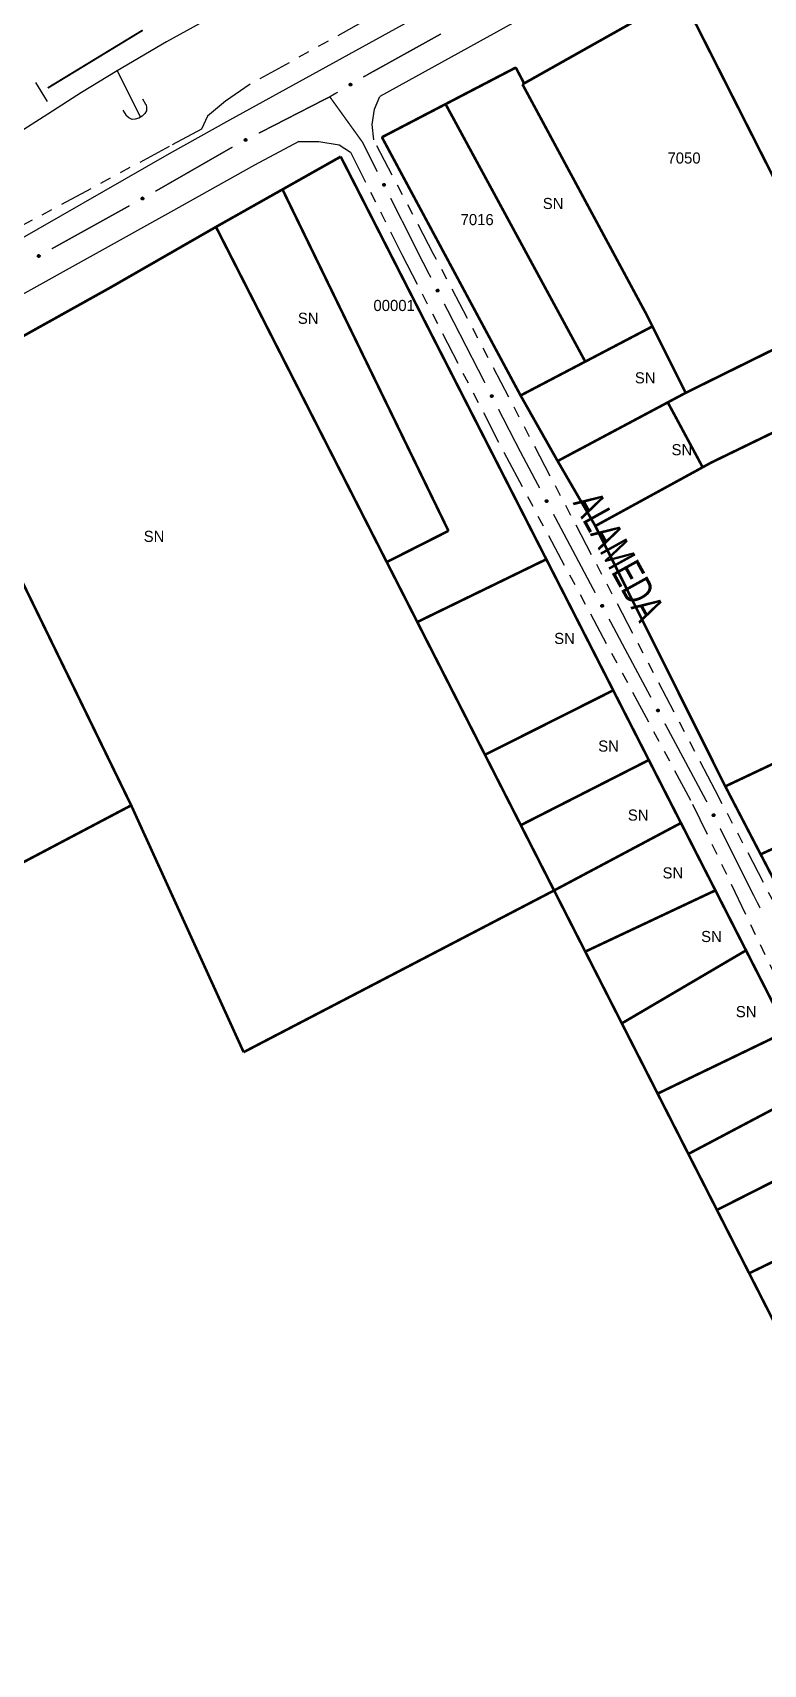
# Model space of a CAD drawing. Extents: x 205807 to 207855, y 4874692 to 4876446.
# Drawn here: x 206745.1 to 206843.6, y 4876002.1 to 4876222.4 of the extents above; entities that cross this region are included whole.
import ezdxf
from ezdxf.enums import TextEntityAlignment as Align

# ---------------------------------------------------------------- set-up
doc = ezdxf.new("R2010")
doc.units = 0
doc.header["$LTSCALE"] = 1.5
doc.header["$MEASUREMENT"] = 0
doc.linetypes.add('TRACO_25', pattern=[8, 3, -1, 1, -1, 1, -1])
for name, color, linetype in [('CD_MALHA_LOTES', 7, 'CONTINUOUS'), ('HD-CURSO-PERENE', 170, 'CONTINUOUS'), ('LM-LIM-SETORES-BAIRROS', 250, 'CONTINUOUS'), ('RU-QUADRA', 210, 'CONTINUOUS'), ('SV-EIXO-RUA-N-PAV', 6, 'CONTINUOUS'), ('SV-EIXO-RUA-PAV', 20, 'CONTINUOUS'), ('SV-FX-DOM-EST', 20, 'CONTINUOUS'), ('SV-PONTE-BUEIRO', 251, 'CONTINUOUS'), ('SV-RUA-NAO-PAV', 7, 'CONTINUOUS'), ('SV-RUA-PAVIM', 7, 'CONTINUOUS'), ('SV-TXT-RUA-N-PAV', 7, 'CONTINUOUS'), ('Th_NmrPort', 1, 'CONTINUOUS')]:
    doc.layers.add(name, color=color, linetype=linetype)
doc.styles.add('ARIAL', font='ARIAL.SHX')

# ---------------------------------------------------------------- blocks, each defined once
blk = doc.blocks.new('COD119', base_point=(206910.585966, 4876308.450231))
at = {"layer": 'SV-PONTE-BUEIRO'}
blk.add_lwpolyline([(206909.075966, 4876306.450231), (206909.075966, 4876307.283564), (206909.075966, 4876307.408564), (206909.201799, 4876307.741897), (206909.453466, 4876308.116897), (206909.830966, 4876308.325231), (206910.334299, 4876308.450231), (206910.837633, 4876308.450231), (206911.340966, 4876308.325231), (206911.718466, 4876308.116897), (206911.970133, 4876307.741897), (206912.095966, 4876307.408564), (206912.095966, 4876307.283564), (206912.095966, 4876306.450231)], dxfattribs=at)

msp = doc.modelspace()

# ---------------------------------------------------------------- linework, layer by layer
at = {"layer": 'CD_MALHA_LOTES', "linetype": 'Continuous', "const_width": 0.35, "flags": 128}
for points in [[(206811.148875, 4876215.376712), (206832.563925, 4876227.423082)], [(206854.361603, 4876184.207787), (206849.098987, 4876194.730954), (206832.563925, 4876227.423082)], [(206800.775087, 4876212.704545), (206810.245403, 4876217.63822)], [(206810.245403, 4876217.63822), (206811.367775, 4876215.499847)], [(206827.77045, 4876184.514709), (206811.148875, 4876215.376712)], [(206792.188957, 4876208.231497), (206800.775087, 4876212.704545)], [(206800.775087, 4876212.704545), (206819.618357, 4876177.951459)], [(206810.891772, 4876173.377861), (206792.188957, 4876208.231497)], [(206778.771829, 4876201.187821), (206786.62637, 4876205.61623)], [(206786.62637, 4876205.61623), (206814.362819, 4876151.270691)], [(206769.797178, 4876196.127891), (206778.771829, 4876201.187821)], [(206801.161996, 4876155.105473), (206778.771829, 4876201.187821)], [(206730.90104, 4876174.210354), (206755.483499, 4876187.908894), (206769.797178, 4876196.127891)], [(206792.838379, 4876150.892362), (206769.797178, 4876196.127891)], [(206828.678842, 4876182.700054), (206827.77045, 4876184.514709)], [(206854.361603, 4876184.207787), (206833.167324, 4876173.733616)], [(206819.618357, 4876177.951459), (206828.678842, 4876182.700054)], [(206833.167324, 4876173.733616), (206828.678842, 4876182.700054)], [(206810.891772, 4876173.377861), (206819.618357, 4876177.951459)], [(206758.361517, 4876118.057097), (206739.089424, 4876157.647559), (206736.951935, 4876161.971097), (206730.90104, 4876174.210354)], [(206815.890827, 4876164.527778), (206810.891772, 4876173.377861)], [(206830.750615, 4876172.445865), (206815.890827, 4876164.527778)], [(206833.167324, 4876173.733616), (206830.750615, 4876172.445865)], [(206835.456639, 4876163.689651), (206830.750615, 4876172.445865)], [(206836.624795, 4876164.329073), (206854.846819, 4876173.177927)], [(206815.890827, 4876164.527778), (206820.979425, 4876155.765142)], [(206838.509818, 4876120.619269), (206820.979425, 4876155.765142), (206835.456639, 4876163.689651)], [(206835.456639, 4876163.689651), (206836.624795, 4876164.329073)], [(206836.624795, 4876164.329073), (206835.456639, 4876163.689651)], [(206792.838379, 4876150.892362), (206801.161996, 4876155.105473)], [(206796.959353, 4876142.80188), (206792.838379, 4876150.892362)], [(206796.959353, 4876142.80188), (206814.362819, 4876151.270691)], [(206814.362819, 4876151.270691), (206823.390462, 4876133.582337)], [(206806.088715, 4876124.878703), (206796.959353, 4876142.80188)], [(206806.088715, 4876124.878703), (206823.390462, 4876133.582337)], [(206823.390462, 4876133.582337), (206828.192064, 4876124.174297)], [(206838.509818, 4876120.619269), (206855.257077, 4876128.53954)], [(206810.92501, 4876115.383869), (206806.088715, 4876124.878703)], [(206810.92501, 4876115.383869), (206828.192064, 4876124.174297)], [(206828.192064, 4876124.174297), (206832.52818, 4876115.678307)], [(206843.279871, 4876111.445598), (206838.509818, 4876120.619269)], [(206843.279871, 4876111.445598), (206860.114027, 4876119.1868)], [(206758.361517, 4876118.057097), (206715.234319, 4876095.303782)], [(206773.530394, 4876084.745054), (206758.361517, 4876118.057097)], [(206815.414384, 4876106.570127), (206810.92501, 4876115.383869)], [(206815.414384, 4876106.570127), (206832.52818, 4876115.678307)], [(206832.52818, 4876115.678307), (206837.171649, 4876106.580106)], [(206852.51173, 4876093.691075), (206843.279871, 4876111.445598)], [(206815.414384, 4876106.570127), (206773.530394, 4876084.745054)], [(206819.618855, 4876098.31572), (206815.414384, 4876106.570127)], [(206819.618855, 4876098.31572), (206837.171649, 4876106.580106)], [(206837.171649, 4876106.580106), (206841.305028, 4876098.481351)], [(206824.551162, 4876088.632392), (206819.618855, 4876098.31572)], [(206824.551162, 4876088.632392), (206841.305028, 4876098.481351)], [(206841.305028, 4876098.481351), (206846.867944, 4876087.581625)], [(206829.381904, 4876079.148459), (206824.551162, 4876088.632392)], [(206829.381904, 4876079.148459), (206846.867944, 4876087.581625)], [(206833.528542, 4876071.007592), (206850.6195, 4876080.042908)], [(206833.528542, 4876071.007592), (206829.381904, 4876079.148459)], [(206837.381224, 4876063.443832), (206833.528542, 4876071.007592)], [(206837.381224, 4876063.443832), (206854.712314, 4876072.211722)], [(206841.73268, 4876054.900856), (206837.381224, 4876063.443832)], [(206841.73268, 4876054.900856), (206859.214191, 4876063.390949)], [(206847.137484, 4876044.2899), (206841.73268, 4876054.900856)]]:
    msp.add_lwpolyline(points, dxfattribs=at)
at = {"layer": 'HD-CURSO-PERENE', "linetype": 'Continuous'}
for points in [[(206853.676652, 4876270.893929, 2.238405), (206841.558472, 4876264.098319, 2.238405), (206829.794534, 4876257.649025, 2.238405), (206819.162531, 4876251.66253, 2.238405), (206808.042551, 4876244.505641, 2.238405), (206795.598782, 4876237.713632, 2.238405), (206782.50822, 4876231.354064, 2.238405), (206769.413532, 4876224.594272, 2.238405), (206763.146654, 4876221.114604, 2.238405), (206756.477729, 4876217.18945, 2.231678), (206751.643975, 4876214.274651, 2.231678), (206747.106293, 4876211.350656, 2.231678), (206742.737091, 4876208.578304, 2.231678), (206737.999929, 4876205.863534, 2.231678), (206732.733991, 4876202.934425, 2.231678), (206721.389821, 4876195.636461, 2.231678), (206721.111533, 4876194.378877, 2.231678), (206721.126628, 4876193.096258, 2.231678), (206721.356153, 4876191.796782, 2.231678), (206721.549441, 4876190.992584, 2.231678), (206721.949323, 4876190.069779, 2.231678), (206722.164644, 4876189.731417, 2.231678)], [(206756.48, 4876217.19, 2.23), (206759.62, 4876210.94, 5.46)]]:
    msp.add_polyline3d(points, dxfattribs=at)
at = {"layer": 'LM-LIM-SETORES-BAIRROS', "const_width": 0.25}
msp.add_lwpolyline([(206759.916433, 4876222.678371), (206747.103455, 4876214.879167)], dxfattribs=at)
at = {"layer": 'LM-LIM-SETORES-BAIRROS'}
msp.add_lwpolyline([(206745.469336, 4876215.640517), (206747.029177, 4876213.077922)], dxfattribs=at)
at = {"layer": 'RU-QUADRA', "linetype": 'Continuous', "const_width": 0.18, "flags": 128}
for points in [[(206863.774331, 4876244.775558), (206842.567219, 4876233.166364), (206832.563925, 4876227.423082), (206811.367775, 4876215.499847), (206810.245403, 4876217.63822), (206800.775087, 4876212.704545), (206792.188957, 4876208.231497), (206810.891772, 4876173.377861), (206815.890827, 4876164.527778), (206820.979425, 4876155.765142), (206838.509818, 4876120.619269), (206843.279871, 4876111.445598), (206852.51173, 4876093.691075)], [(206786.62637, 4876205.61623), (206778.771829, 4876201.187821), (206769.797178, 4876196.127891), (206755.483499, 4876187.908894), (206730.90104, 4876174.210354), (206690.813885, 4876153.519029), (206677.003409, 4876147.485438), (206668.399146, 4876143.726364), (206658.956402, 4876139.600971), (206649.331773, 4876135.720634), (206639.463964, 4876131.742255), (206628.657441, 4876127.543772), (206628.101578, 4876129.374553), (206609.357392, 4876122.947821)], [(206786.62637, 4876205.61623), (206814.362819, 4876151.270691), (206823.390462, 4876133.582337), (206828.192064, 4876124.174297), (206832.52818, 4876115.678307), (206837.171649, 4876106.580106), (206841.305028, 4876098.481351), (206846.867944, 4876087.581625), (206850.6195, 4876080.042908), (206854.712314, 4876072.211722), (206859.214191, 4876063.390949), (206864.584644, 4876052.868328), (206868.376346, 4876045.43904), (206873.229607, 4876035.92978), (206882.342868, 4876018.07367), (206886.667551, 4876009.600083), (206891.212696, 4876000.300718), (206896.372324, 4875990.584992), (206900.633762, 4875982.235323), (206905.100993, 4875973.617975), (206914.159373, 4875955.733855), (206951.72223, 4875886.848815), (206955.916119, 4875878.67909), (206956.133572, 4875878.262485)], [(206854.846819, 4876173.177927), (206836.624795, 4876164.329073), (206835.456639, 4876163.689651), (206830.750615, 4876172.445865), (206833.167324, 4876173.733616), (206854.361603, 4876184.207787)]]:
    msp.add_lwpolyline(points, dxfattribs=at)
at = {"layer": 'SV-EIXO-RUA-N-PAV', "const_width": 0.18}
for points in [[(206785.155146, 4876213.695001), (206789.242653, 4876208.012371)], [(206789.242653, 4876208.012371), (206789.562631, 4876207.567523)], [(206789.562631, 4876207.567523), (206791.564306, 4876203.590862)], [(206793.362746, 4876200.017962), (206797.409235, 4876191.978937)], [(206797.409235, 4876191.978937), (206797.625102, 4876191.55008)], [(206797.625102, 4876191.55008), (206798.776497, 4876189.308635)], [(206800.604197, 4876185.750614), (206806.087294, 4876175.07655)], [(206807.914994, 4876171.518529), (206810.656543, 4876166.181497)], [(206810.656543, 4876166.181497), (206810.740056, 4876166.01892)], [(206810.740056, 4876166.01892), (206813.46471, 4876160.879231)], [(206815.338217, 4876157.345116), (206820.958738, 4876146.74277)], [(206822.832245, 4876143.208654), (206824.705752, 4876139.674539)], [(206824.705752, 4876139.674539), (206824.930006, 4876139.251515)], [(206824.930006, 4876139.251515), (206828.478336, 4876132.619927)], [(206830.365442, 4876129.093054), (206835.554983, 4876119.394154)], [(206835.554983, 4876119.394154), (206836.002466, 4876118.557838)], [(206836.002466, 4876118.557838), (206836.025529, 4876118.511798)], [(206837.817047, 4876114.935423), (206843.191601, 4876104.206295)]]:
    msp.add_lwpolyline(points, dxfattribs=at)
at = {"layer": 'SV-EIXO-RUA-N-PAV'}
for points in [[(206792.497252, 4876201.982244), (206792.543905, 4876201.967562), (206792.580998, 4876201.945404), (206792.606616, 4876201.918018), (206792.622945, 4876201.887915), (206792.63618, 4876201.855236), (206792.642256, 4876201.819346), (206792.640175, 4876201.778018), (206792.625775, 4876201.731115), (206792.600579, 4876201.694609), (206792.575074, 4876201.668056), (206792.544664, 4876201.649223), (206792.512704, 4876201.636897), (206792.475214, 4876201.631819), (206792.433352, 4876201.634336), (206792.386541, 4876201.649957), (206792.350324, 4876201.67193), (206792.326241, 4876201.69907), (206792.3075, 4876201.729761), (206792.294388, 4876201.763285), (206792.288627, 4876201.79855), (206792.291237, 4876201.840694), (206792.307268, 4876201.886693), (206792.328771, 4876201.923064), (206792.355565, 4876201.947523), (206792.386196, 4876201.965292), (206792.418811, 4876201.978966), (206792.454634, 4876201.986575), (206792.497252, 4876201.982244)], [(206799.722613, 4876187.707727), (206799.769384, 4876187.693428), (206799.806658, 4876187.671575), (206799.8325, 4876187.6444), (206799.849075, 4876187.614432), (206799.862578, 4876187.581864), (206799.868948, 4876187.546024), (206799.867207, 4876187.50468), (206799.853193, 4876187.457662), (206799.828296, 4876187.420949), (206799.80301, 4876187.394188), (206799.772756, 4876187.375106), (206799.740898, 4876187.362518), (206799.703451, 4876187.357133), (206799.66157, 4876187.359307), (206799.614632, 4876187.374543), (206799.578236, 4876187.396218), (206799.553931, 4876187.423159), (206799.534939, 4876187.453696), (206799.521552, 4876187.487111), (206799.515502, 4876187.522328), (206799.517767, 4876187.564491), (206799.533419, 4876187.61062), (206799.554622, 4876187.647167), (206799.581215, 4876187.671844), (206799.611699, 4876187.689865), (206799.644201, 4876187.703806), (206799.679961, 4876187.711709), (206799.722613, 4876187.707727)], [(206807.03341, 4876173.475642), (206807.080182, 4876173.461344), (206807.117456, 4876173.43949), (206807.143298, 4876173.412315), (206807.159872, 4876173.382348), (206807.173376, 4876173.349779), (206807.179746, 4876173.313939), (206807.178004, 4876173.272595), (206807.16399, 4876173.225577), (206807.139094, 4876173.188864), (206807.113807, 4876173.162103), (206807.083554, 4876173.143021), (206807.051695, 4876173.130433), (206807.014248, 4876173.125048), (206806.972367, 4876173.127222), (206806.925429, 4876173.142458), (206806.889034, 4876173.164133), (206806.864728, 4876173.191074), (206806.845737, 4876173.221611), (206806.832349, 4876173.255026), (206806.826299, 4876173.290243), (206806.828564, 4876173.332406), (206806.844216, 4876173.378535), (206806.86542, 4876173.415082), (206806.892012, 4876173.439759), (206806.922497, 4876173.45778), (206806.954998, 4876173.471721), (206806.990758, 4876173.479624), (206807.03341, 4876173.475642)], [(206814.431426, 4876159.290679), (206814.478379, 4876159.276985), (206814.515932, 4876159.255615), (206814.542123, 4876159.228777), (206814.559083, 4876159.199025), (206814.573006, 4876159.166634), (206814.579838, 4876159.130879), (206814.578631, 4876159.089516), (206814.565225, 4876159.04232), (206814.540805, 4876159.00529), (206814.515867, 4876158.978204), (206814.485862, 4876158.958733), (206814.454169, 4876158.945735), (206814.416795, 4876158.939866), (206814.374889, 4876158.941499), (206814.327758, 4876158.956127), (206814.291086, 4876158.97733), (206814.266434, 4876159.003955), (206814.24705, 4876159.034244), (206814.233232, 4876159.067483), (206814.226728, 4876159.102619), (206814.228447, 4876159.144808), (206814.243502, 4876159.191136), (206814.264232, 4876159.227953), (206814.290504, 4876159.252972), (206814.320753, 4876159.271385), (206814.353071, 4876159.285744), (206814.388727, 4876159.294109), (206814.431426, 4876159.290679)], [(206821.925454, 4876145.154217), (206821.972407, 4876145.140524), (206822.00996, 4876145.119154), (206822.036151, 4876145.092315), (206822.053111, 4876145.062564), (206822.067034, 4876145.030172), (206822.073866, 4876144.994418), (206822.072659, 4876144.953055), (206822.059253, 4876144.905859), (206822.034833, 4876144.868828), (206822.009895, 4876144.841743), (206821.97989, 4876144.822271), (206821.948197, 4876144.809273), (206821.910823, 4876144.803404), (206821.868917, 4876144.805037), (206821.821786, 4876144.819666), (206821.785114, 4876144.840869), (206821.760462, 4876144.867494), (206821.741078, 4876144.897782), (206821.72726, 4876144.931022), (206821.720755, 4876144.966157), (206821.722475, 4876145.008347), (206821.73753, 4876145.054674), (206821.75826, 4876145.091492), (206821.784532, 4876145.116511), (206821.814781, 4876145.134923), (206821.847099, 4876145.149283), (206821.882754, 4876145.157647), (206821.925454, 4876145.154217)], [(206829.451164, 4876131.035109), (206829.498169, 4876131.021597), (206829.535804, 4876131.000372), (206829.562098, 4876130.973634), (206829.579173, 4876130.943948), (206829.59322, 4876130.911611), (206829.60019, 4876130.875883), (206829.599142, 4876130.834516), (206829.585918, 4876130.787268), (206829.561641, 4876130.750144), (206829.536807, 4876130.722963), (206829.506878, 4876130.703376), (206829.475235, 4876130.690256), (206829.437884, 4876130.684243), (206829.395972, 4876130.685714), (206829.348785, 4876130.700161), (206829.312031, 4876130.721223), (206829.287277, 4876130.747752), (206829.267777, 4876130.777966), (206829.253831, 4876130.811152), (206829.247191, 4876130.846263), (206829.248748, 4876130.888458), (206829.263625, 4876130.934843), (206829.284213, 4876130.97174), (206829.310388, 4876130.99686), (206829.340566, 4876131.015389), (206829.372829, 4876131.029873), (206829.408451, 4876131.038375), (206829.451164, 4876131.035109)], [(206836.955359, 4876116.901377), (206837.001983, 4876116.886605), (206837.039033, 4876116.864374), (206837.064599, 4876116.836939), (206837.080868, 4876116.806804), (206837.094041, 4876116.774101), (206837.100047, 4876116.738198), (206837.097886, 4876116.696874), (206837.083396, 4876116.65), (206837.058128, 4876116.613542), (206837.032572, 4876116.587039), (206837.002126, 4876116.568265), (206836.970142, 4876116.556001), (206836.932642, 4876116.550995), (206836.890785, 4876116.553594), (206836.844004, 4876116.569305), (206836.80783, 4876116.591348), (206836.783799, 4876116.618534), (206836.765119, 4876116.649262), (206836.752071, 4876116.682811), (206836.746378, 4876116.718088), (206836.74907, 4876116.760226), (206836.76519, 4876116.806194), (206836.786763, 4876116.842524), (206836.813604, 4876116.86693), (206836.84427, 4876116.88464), (206836.876911, 4876116.898251), (206836.91275, 4876116.905791), (206836.955359, 4876116.901377)]]:
    msp.add_lwpolyline(points, close=True, dxfattribs=at)
for points in [[(206792.288627, 4876201.79855), (206792.386541, 4876201.649957)], [(206792.291237, 4876201.840694), (206792.433352, 4876201.634336)], [(206792.294026, 4876201.777327), (206792.365111, 4876201.666455)], [(206792.294388, 4876201.763285), (206792.350324, 4876201.67193)], [(206792.294533, 4876201.815773), (206792.406044, 4876201.648868)], [(206792.302345, 4876201.860951), (206792.452457, 4876201.635567)], [(206792.307268, 4876201.886693), (206792.475214, 4876201.631819)], [(206792.3181, 4876201.90249), (206792.490895, 4876201.638111)], [(206792.328771, 4876201.923064), (206792.512704, 4876201.636897)], [(206792.343041, 4876201.931848), (206792.526879, 4876201.64553)], [(206792.355565, 4876201.947523), (206792.544664, 4876201.649223)], [(206792.371663, 4876201.953893), (206792.556744, 4876201.659035)], [(206792.386196, 4876201.965292), (206792.575074, 4876201.668056)], [(206792.405185, 4876201.969239), (206792.587182, 4876201.686577)], [(206792.418811, 4876201.978966), (206792.600579, 4876201.694609)], [(206792.438723, 4876201.978482), (206792.61151, 4876201.717154)], [(206792.454634, 4876201.986575), (206792.625775, 4876201.731115)], [(206792.474715, 4876201.98285), (206792.62971, 4876201.756869)], [(206792.497252, 4876201.982244), (206792.640175, 4876201.778018)], [(206792.522339, 4876201.973214), (206792.637514, 4876201.805098)], [(206792.543905, 4876201.967562), (206792.642256, 4876201.819346)], [(206792.565104, 4876201.955022), (206792.634357, 4876201.844755)], [(206792.580998, 4876201.945404), (206792.63618, 4876201.855236)], [(206799.515502, 4876187.522328), (206799.614632, 4876187.374543)], [(206799.517767, 4876187.564491), (206799.66157, 4876187.359307)], [(206799.521075, 4876187.501149), (206799.593067, 4876187.390864)], [(206799.521267, 4876187.539598), (206799.634143, 4876187.373613)], [(206799.521552, 4876187.487111), (206799.578236, 4876187.396218)], [(206799.528708, 4876187.584839), (206799.680664, 4876187.360694)], [(206799.533419, 4876187.61062), (206799.703451, 4876187.357133)], [(206799.544121, 4876187.626505), (206799.71908, 4876187.363553)], [(206799.554622, 4876187.647167), (206799.740898, 4876187.362518)], [(206799.56882, 4876187.656067), (206799.755002, 4876187.371268)], [(206799.581215, 4876187.671844), (206799.772756, 4876187.375106)], [(206799.59726, 4876187.678346), (206799.784755, 4876187.385018)], [(206799.611699, 4876187.689865), (206799.80301, 4876187.394188)], [(206799.630655, 4876187.693967), (206799.814966, 4876187.412809)], [(206799.644201, 4876187.703806), (206799.828296, 4876187.420949)], [(206799.664116, 4876187.703485), (206799.839042, 4876187.443584)], [(206799.679961, 4876187.711709), (206799.853193, 4876187.457662)], [(206799.700071, 4876187.708148), (206799.856916, 4876187.483446)], [(206799.722613, 4876187.707727), (206799.867207, 4876187.50468)], [(206799.747773, 4876187.698903), (206799.864324, 4876187.531738)], [(206799.769384, 4876187.693428), (206799.868948, 4876187.546024)], [(206799.790686, 4876187.681063), (206799.860841, 4876187.571368)], [(206799.806658, 4876187.671575), (206799.862578, 4876187.581864)], [(206806.826299, 4876173.290243), (206806.925429, 4876173.142458)], [(206806.828564, 4876173.332406), (206806.972367, 4876173.127222)], [(206806.831873, 4876173.269064), (206806.903865, 4876173.158779)], [(206806.832064, 4876173.307513), (206806.94494, 4876173.141528)], [(206806.832349, 4876173.255026), (206806.889034, 4876173.164133)], [(206806.839505, 4876173.352754), (206806.991462, 4876173.128609)], [(206806.844216, 4876173.378535), (206807.014248, 4876173.125048)], [(206806.854919, 4876173.39442), (206807.029877, 4876173.131468)], [(206806.86542, 4876173.415082), (206807.051695, 4876173.130433)], [(206806.879618, 4876173.423982), (206807.065799, 4876173.139183)], [(206806.892012, 4876173.439759), (206807.083554, 4876173.143021)], [(206806.908058, 4876173.446261), (206807.095553, 4876173.152933)], [(206806.922497, 4876173.45778), (206807.113807, 4876173.162103)], [(206806.941452, 4876173.461882), (206807.125764, 4876173.180724)], [(206806.954998, 4876173.471721), (206807.139094, 4876173.188864)], [(206806.974914, 4876173.4714), (206807.149839, 4876173.211499)], [(206806.990758, 4876173.479624), (206807.16399, 4876173.225577)], [(206807.010869, 4876173.476063), (206807.167713, 4876173.251361)], [(206807.03341, 4876173.475642), (206807.178004, 4876173.272595)], [(206807.05857, 4876173.466819), (206807.175121, 4876173.299653)], [(206807.080182, 4876173.461344), (206807.179746, 4876173.313939)], [(206807.101483, 4876173.448978), (206807.171638, 4876173.339283)], [(206807.117456, 4876173.43949), (206807.173376, 4876173.349779)], [(206814.226728, 4876159.102619), (206814.327758, 4876158.956127)], [(206814.228447, 4876159.144808), (206814.374889, 4876158.941499)], [(206814.232269, 4876159.119963), (206814.34728, 4876158.95545)], [(206814.232574, 4876159.081514), (206814.305985, 4876158.972168)], [(206814.233232, 4876159.067483), (206814.291086, 4876158.97733)], [(206814.239125, 4876159.165296), (206814.393964, 4876158.943132)], [(206814.243502, 4876159.191136), (206814.416795, 4876158.939866)], [(206814.253999, 4876159.207158), (206814.43234, 4876158.946488)], [(206814.264232, 4876159.227953), (206814.454169, 4876158.945735)], [(206814.278314, 4876159.237036), (206814.468159, 4876158.954665)], [(206814.290504, 4876159.252972), (206814.485862, 4876158.958733)], [(206814.306464, 4876159.259681), (206814.497732, 4876158.968799)], [(206814.320753, 4876159.271385), (206814.515867, 4876158.978204)], [(206814.339654, 4876159.275731), (206814.527582, 4876158.996977)], [(206814.353071, 4876159.285744), (206814.540805, 4876159.00529)], [(206814.37299, 4876159.285681), (206814.551258, 4876159.028062)], [(206814.388727, 4876159.294109), (206814.565225, 4876159.04232)], [(206814.408881, 4876159.290809), (206814.568615, 4876159.068151)], [(206814.431426, 4876159.290679), (206814.578631, 4876159.089516)], [(206814.456699, 4876159.282181), (206814.575399, 4876159.116535)], [(206814.478379, 4876159.276985), (206814.579838, 4876159.130879)], [(206814.499838, 4876159.264896), (206814.571404, 4876159.156116)], [(206814.515932, 4876159.255615), (206814.573006, 4876159.166634)], [(206821.720755, 4876144.966157), (206821.821786, 4876144.819666)], [(206821.722475, 4876145.008347), (206821.868917, 4876144.805037)], [(206821.726297, 4876144.983501), (206821.841308, 4876144.818988)], [(206821.726602, 4876144.945053), (206821.800012, 4876144.835707)], [(206821.72726, 4876144.931022), (206821.785114, 4876144.840869)], [(206821.733153, 4876145.028834), (206821.887992, 4876144.806671)], [(206821.73753, 4876145.054674), (206821.910823, 4876144.803404)], [(206821.748027, 4876145.070696), (206821.926367, 4876144.810026)], [(206821.75826, 4876145.091492), (206821.948197, 4876144.809273)], [(206821.772342, 4876145.100575), (206821.962187, 4876144.818204)], [(206821.784532, 4876145.116511), (206821.97989, 4876144.822271)], [(206821.800492, 4876145.123219), (206821.99176, 4876144.832337)], [(206821.814781, 4876145.134923), (206822.009895, 4876144.841743)], [(206821.833682, 4876145.13927), (206822.021609, 4876144.860516)], [(206821.847099, 4876145.149283), (206822.034833, 4876144.868828)], [(206821.867017, 4876145.14922), (206822.045286, 4876144.8916)], [(206821.882754, 4876145.157647), (206822.059253, 4876144.905859)], [(206821.902909, 4876145.154347), (206822.062643, 4876144.93169)], [(206821.925454, 4876145.154217), (206822.072659, 4876144.953055)], [(206821.950726, 4876145.145719), (206822.069427, 4876144.980073)], [(206821.972407, 4876145.140524), (206822.073866, 4876144.994418)], [(206821.993866, 4876145.128434), (206822.065432, 4876145.019654)], [(206822.00996, 4876145.119154), (206822.067034, 4876145.030172)], [(206829.247191, 4876130.846263), (206829.348785, 4876130.700161)], [(206829.248748, 4876130.888458), (206829.395972, 4876130.685714)], [(206829.252666, 4876130.863627), (206829.368309, 4876130.699559)], [(206829.253119, 4876130.825181), (206829.32695, 4876130.716118)], [(206829.253831, 4876130.811152), (206829.312031, 4876130.721223)], [(206829.259347, 4876130.908987), (206829.41504, 4876130.687421)], [(206829.263625, 4876130.934843), (206829.437884, 4876130.684243)], [(206829.274059, 4876130.950906), (206829.453403, 4876130.690924)], [(206829.284213, 4876130.97174), (206829.475235, 4876130.690256)], [(206829.298259, 4876130.980877), (206829.48919, 4876130.69924)], [(206829.310388, 4876130.99686), (206829.506878, 4876130.703376)], [(206829.326322, 4876131.003631), (206829.518709, 4876130.713487)], [(206829.340566, 4876131.015389), (206829.536807, 4876130.722963)], [(206829.35945, 4876131.019809), (206829.54845, 4876130.741781)], [(206829.372829, 4876131.029873), (206829.561641, 4876130.750144)], [(206829.392747, 4876131.029887), (206829.572006, 4876130.772956)], [(206829.408451, 4876131.038375), (206829.585918, 4876130.787268)], [(206829.428619, 4876131.035152), (206829.589209, 4876130.813112)], [(206829.451164, 4876131.035109), (206829.599142, 4876130.834516)], [(206829.476469, 4876131.026709), (206829.595806, 4876130.861521)], [(206829.498169, 4876131.021597), (206829.60019, 4876130.875883)], [(206829.519675, 4876131.00959), (206829.591659, 4876130.901087)], [(206829.535804, 4876131.000372), (206829.59322, 4876130.911611)], [(206836.829715, 4876116.873269), (206837.014225, 4876116.578054)], [(206836.84427, 4876116.88464), (206837.032572, 4876116.587039)], [(206836.863266, 4876116.88855), (206837.044716, 4876116.605537)], [(206836.876911, 4876116.898251), (206837.058128, 4876116.613542)], [(206836.896822, 4876116.897728), (206837.069103, 4876116.636067)], [(206836.91275, 4876116.905791), (206837.083396, 4876116.65)], [(206836.932823, 4876116.902027), (206837.08738, 4876116.675745)], [(206836.955359, 4876116.901377), (206837.097886, 4876116.696874)], [(206836.980428, 4876116.892299), (206837.095278, 4876116.72396)], [(206837.001983, 4876116.886605), (206837.100047, 4876116.738198)], [(206837.023158, 4876116.874023), (206837.092197, 4876116.763623)], [(206836.746378, 4876116.718088), (206836.844004, 4876116.569305)], [(206836.74907, 4876116.760226), (206836.890785, 4876116.553594)], [(206836.751736, 4876116.696854), (206836.822606, 4876116.585844)], [(206836.752071, 4876116.682811), (206836.80783, 4876116.591348)], [(206836.752318, 4876116.735299), (206836.863505, 4876116.568178)], [(206836.760217, 4876116.780462), (206836.909893, 4876116.554787)], [(206836.76519, 4876116.806194), (206836.932642, 4876116.550995)], [(206836.776053, 4876116.82197), (206836.948335, 4876116.557257)], [(206836.786763, 4876116.842524), (206836.970142, 4876116.556001)], [(206836.80105, 4876116.851279), (206836.984334, 4876116.564606)], [(206836.813604, 4876116.86693), (206837.002126, 4876116.568265)], [(206837.039033, 4876116.864374), (206837.094041, 4876116.774101)]]:
    msp.add_lwpolyline(points, dxfattribs=at)
at = {"layer": 'SV-EIXO-RUA-PAV', "const_width": 0.18}
for points in [[(206800.148972, 4876222.176666), (206790.529985, 4876216.840459)], [(206790.127842, 4876216.617367), (206789.662181, 4876216.343707)], [(206790.529985, 4876216.840459), (206790.127842, 4876216.617367)], [(206785.155146, 4876213.695001), (206775.572271, 4876208.774571)], [(206785.351469, 4876213.810377), (206785.155146, 4876213.695001)], [(206786.213611, 4876214.317043), (206785.351469, 4876213.810377)], [(206772.032999, 4876206.912415), (206761.627733, 4876200.934921)], [(206758.13173, 4876198.991268), (206747.638907, 4876193.168841)]]:
    msp.add_lwpolyline(points, dxfattribs=at)
at = {"layer": 'SV-EIXO-RUA-PAV'}
for points in [[(206788.117543, 4876215.308268), (206788.105922, 4876215.26076), (206788.086219, 4876215.222306), (206788.060554, 4876215.194963), (206788.031575, 4876215.176715), (206787.999825, 4876215.161385), (206787.964405, 4876215.152992), (206787.923029, 4876215.152384), (206787.875291, 4876215.163708), (206787.837225, 4876215.18648), (206787.809072, 4876215.210207), (206787.788304, 4876215.23933), (206787.773928, 4876215.270422), (206787.766427, 4876215.307503), (206787.76622, 4876215.34944), (206787.778768, 4876215.397167), (206787.798343, 4876215.434734), (206787.823861, 4876215.460529), (206787.853271, 4876215.481223), (206787.885872, 4876215.496485), (206787.920689, 4876215.504524), (206787.962913, 4876215.504655), (206788.009856, 4876215.491646), (206788.047547, 4876215.472551), (206788.073694, 4876215.447401), (206788.093415, 4876215.417989), (206788.109178, 4876215.386331), (206788.119098, 4876215.351077), (206788.117543, 4876215.308268)], [(206773.971197, 4876207.828738), (206773.956889, 4876207.781969), (206773.93503, 4876207.744699), (206773.90785, 4876207.718862), (206773.877879, 4876207.702293), (206773.845308, 4876207.688795), (206773.809468, 4876207.682432), (206773.768124, 4876207.68418), (206773.721108, 4876207.698203), (206773.6844, 4876207.723106), (206773.657643, 4876207.748397), (206773.638567, 4876207.778654), (206773.625984, 4876207.810515), (206773.620606, 4876207.847962), (206773.622787, 4876207.889843), (206773.638031, 4876207.936778), (206773.659713, 4876207.97317), (206773.686658, 4876207.997471), (206773.717198, 4876208.016457), (206773.750615, 4876208.029838), (206773.785833, 4876208.035882), (206773.827997, 4876208.03361), (206773.874123, 4876208.01795), (206773.910666, 4876207.996739), (206773.935339, 4876207.970143), (206773.953353, 4876207.939655), (206773.967289, 4876207.907151), (206773.975185, 4876207.87139), (206773.971197, 4876207.828738)], [(206760.05958, 4876199.935133), (206760.046788, 4876199.887927), (206760.02614, 4876199.849971), (206759.999808, 4876199.823271), (206759.970387, 4876199.805745), (206759.938268, 4876199.791204), (206759.902651, 4876199.783689), (206759.861272, 4876199.784104), (206759.813828, 4876199.796604), (206759.776337, 4876199.820311), (206759.748779, 4876199.844726), (206759.728737, 4876199.874353), (206759.715135, 4876199.905792), (206759.708552, 4876199.943047), (206759.709382, 4876199.984976), (206759.723106, 4876200.032378), (206759.743603, 4876200.06945), (206759.769751, 4876200.094606), (206759.799663, 4876200.114567), (206759.832632, 4876200.129018), (206759.867637, 4876200.136194), (206759.909851, 4876200.135282), (206759.956458, 4876200.121117), (206759.993666, 4876200.101095), (206760.019183, 4876200.075307), (206760.038171, 4876200.045416), (206760.053147, 4876200.013379), (206760.062192, 4876199.97789), (206760.05958, 4876199.935133)], [(206746.069149, 4876192.171896), (206746.056357, 4876192.12469), (206746.035709, 4876192.086735), (206746.009377, 4876192.060035), (206745.979956, 4876192.042509), (206745.947837, 4876192.027968), (206745.91222, 4876192.020453), (206745.870841, 4876192.020868), (206745.823397, 4876192.033368), (206745.785906, 4876192.057075), (206745.758348, 4876192.08149), (206745.738306, 4876192.111117), (206745.724704, 4876192.142555), (206745.71812, 4876192.17981), (206745.718951, 4876192.221739), (206745.732675, 4876192.269142), (206745.753172, 4876192.306213), (206745.77932, 4876192.33137), (206745.809232, 4876192.35133), (206745.842201, 4876192.365782), (206745.877206, 4876192.372958), (206745.91942, 4876192.372046), (206745.966027, 4876192.35788), (206746.003235, 4876192.337859), (206746.028752, 4876192.312071), (206746.04774, 4876192.28218), (206746.062716, 4876192.250142), (206746.071761, 4876192.214654), (206746.069149, 4876192.171896)]]:
    msp.add_lwpolyline(points, close=True, dxfattribs=at)
for points in [[(206787.962913, 4876215.504655), (206787.76622, 4876215.34944)], [(206788.009856, 4876215.491646), (206787.766427, 4876215.307503)], [(206787.983849, 4876215.494887), (206787.768689, 4876215.330455)], [(206788.026323, 4876215.481863), (206787.773723, 4876215.292264)], [(206788.047547, 4876215.472551), (206787.773928, 4876215.270422)], [(206787.920689, 4876215.504524), (206787.778768, 4876215.397167)], [(206787.938259, 4876215.499748), (206787.778947, 4876215.377635)], [(206788.057239, 4876215.458881), (206787.783464, 4876215.256837)], [(206788.073694, 4876215.447401), (206787.788304, 4876215.23933)], [(206787.899861, 4876215.497758), (206787.793839, 4876215.419623)], [(206787.885872, 4876215.496485), (206787.798343, 4876215.434734)], [(206788.081096, 4876215.431751), (206787.79888, 4876215.227912)], [(206788.093415, 4876215.417989), (206787.809072, 4876215.210207)], [(206788.098586, 4876215.399296), (206787.828341, 4876215.199327)], [(206788.109178, 4876215.386331), (206787.837225, 4876215.18648)], [(206788.109988, 4876215.366429), (206787.860433, 4876215.177037)], [(206788.119098, 4876215.351077), (206787.875291, 4876215.163708)], [(206788.116685, 4876215.330797), (206787.901245, 4876215.161453)], [(206788.117543, 4876215.308268), (206787.923029, 4876215.152384)], [(206788.110161, 4876215.282647), (206787.94988, 4876215.156798)], [(206788.105922, 4876215.26076), (206787.964405, 4876215.152992)], [(206788.094785, 4876215.238791), (206787.989248, 4876215.162524)], [(206788.086219, 4876215.222306), (206787.999825, 4876215.161385)], [(206773.874123, 4876208.01795), (206773.620606, 4876207.847962)], [(206773.827997, 4876208.03361), (206773.622787, 4876207.889843)], [(206773.848343, 4876208.022665), (206773.624171, 4876207.870748)], [(206773.910666, 4876207.996739), (206773.625984, 4876207.810515)], [(206773.890006, 4876208.007244), (206773.627023, 4876207.832332)], [(206773.919563, 4876207.98254), (206773.634731, 4876207.796409)], [(206773.803103, 4876208.030114), (206773.637098, 4876207.917267)], [(206773.785833, 4876208.035882), (206773.638031, 4876207.936778)], [(206773.935339, 4876207.970143), (206773.638567, 4876207.778654)], [(206773.941838, 4876207.954096), (206773.648476, 4876207.766653)], [(206773.764654, 4876208.030312), (206773.654356, 4876207.95834)], [(206773.953353, 4876207.939655), (206773.657643, 4876207.748397)], [(206773.750615, 4876208.029838), (206773.659713, 4876207.97317)], [(206773.957452, 4876207.920698), (206773.676261, 4876207.736437)], [(206773.967289, 4876207.907151), (206773.6844, 4876207.723106)], [(206773.966965, 4876207.887236), (206773.707033, 4876207.712356)], [(206773.975185, 4876207.87139), (206773.721108, 4876207.698203)], [(206773.971622, 4876207.85128), (206773.746892, 4876207.694475)], [(206773.971197, 4876207.828738), (206773.768124, 4876207.68418)], [(206773.962368, 4876207.80358), (206773.795182, 4876207.687059)], [(206773.956889, 4876207.781969), (206773.809468, 4876207.682432)], [(206773.94452, 4876207.76067), (206773.834813, 4876207.690534)], [(206773.93503, 4876207.744699), (206773.845308, 4876207.688795)], [(206759.956458, 4876200.121117), (206759.708552, 4876199.943047)], [(206759.909851, 4876200.135282), (206759.709382, 4876199.984976)], [(206759.930539, 4876200.124999), (206759.71138, 4876199.965936)], [(206759.993666, 4876200.101095), (206759.715135, 4876199.905792)], [(206759.972678, 4876200.110929), (206759.71547, 4876199.927631)], [(206759.885083, 4876200.130986), (206759.722802, 4876200.012847)], [(206759.867637, 4876200.136194), (206759.723106, 4876200.032378)], [(206760.003017, 4876200.08719), (206759.724331, 4876199.891975)], [(206760.019183, 4876200.075307), (206759.728737, 4876199.874353)], [(206759.846648, 4876200.129945), (206759.738727, 4876200.054455)], [(206760.026196, 4876200.059479), (206759.739028, 4876199.862678)], [(206759.832632, 4876200.129018), (206759.743603, 4876200.06945)], [(206760.038171, 4876200.045416), (206759.748779, 4876199.844726)], [(206760.042879, 4876200.026602), (206759.767773, 4876199.833373)], [(206760.053147, 4876200.013379), (206759.776337, 4876199.820311)], [(206760.053465, 4876199.993463), (206759.799305, 4876199.810296)], [(206760.062192, 4876199.97789), (206759.813828, 4876199.796604)], [(206760.059278, 4876199.957676), (206759.839719, 4876199.793709)], [(206760.05958, 4876199.935133), (206759.861272, 4876199.784104)], [(206760.051567, 4876199.909702), (206759.888224, 4876199.787853)], [(206760.046788, 4876199.887927), (206759.902651, 4876199.783689)], [(206760.035111, 4876199.866239), (206759.927721, 4876199.792605)], [(206760.02614, 4876199.849971), (206759.938268, 4876199.791204)], [(206745.966027, 4876192.35788), (206745.71812, 4876192.17981)], [(206745.91942, 4876192.372046), (206745.718951, 4876192.221739)], [(206745.940108, 4876192.361762), (206745.720949, 4876192.202699)], [(206746.003235, 4876192.337859), (206745.724704, 4876192.142555)], [(206745.982247, 4876192.347693), (206745.725039, 4876192.164395)], [(206745.894652, 4876192.367749), (206745.732371, 4876192.249611)], [(206745.877206, 4876192.372958), (206745.732675, 4876192.269142)], [(206746.012586, 4876192.323954), (206745.7339, 4876192.128739)], [(206746.028752, 4876192.312071), (206745.738306, 4876192.111117)], [(206745.856217, 4876192.366708), (206745.748296, 4876192.291218)], [(206746.035765, 4876192.296242), (206745.748597, 4876192.099441)], [(206745.842201, 4876192.365782), (206745.753172, 4876192.306213)], [(206746.04774, 4876192.28218), (206745.758348, 4876192.08149)], [(206746.052448, 4876192.263365), (206745.777342, 4876192.070137)], [(206746.062716, 4876192.250142), (206745.785906, 4876192.057075)], [(206746.063034, 4876192.230227), (206745.808873, 4876192.04706)], [(206746.071761, 4876192.214654), (206745.823397, 4876192.033368)], [(206746.068847, 4876192.194439), (206745.849288, 4876192.030473)], [(206746.069149, 4876192.171896), (206745.870841, 4876192.020868)], [(206746.061136, 4876192.146466), (206745.897793, 4876192.024617)], [(206746.056357, 4876192.12469), (206745.91222, 4876192.020453)], [(206746.04468, 4876192.103003), (206745.93729, 4876192.029368)], [(206746.035709, 4876192.086735), (206745.947837, 4876192.027968)]]:
    msp.add_lwpolyline(points, dxfattribs=at)
at = {"layer": 'SV-FX-DOM-EST', "linetype": 'TRACO_25'}
msp.add_polyline3d([(206848.283937, 4876253.16662, 4.685182), (206847.253215, 4876252.80277, 4.685182), (206845.24779, 4876252.649836, 4.660215), (206842.768309, 4876252.677263, 4.660215), (206840.659868, 4876252.250284, 4.660215), (206811.133839, 4876235.790607, 4.410543), (206774.428406, 4876215.38264, 4.235774), (206771.098456, 4876213.092911, 4.235774), (206768.673229, 4876211.093375, 4.235774), (206767.853219, 4876209.301235, 4.235774), (206763.471722, 4876206.977918, 4.235774), (206720.540609, 4876183.863509, 3.942453), (206717.712026, 4876182.560065, 3.942453), (206701.987022, 4876174.053026, 3.996886), (206685.183871, 4876166.335908, 3.996886), (206670.286652, 4876159.084171, 4.004663), (206646.319924, 4876148.076744, 4.004663), (206645.411737, 4876149.547396, 4.004663), (206631.624457, 4876144.28736, 3.98911), (206623.661881, 4876141.449164, 3.98911), (206614.818417, 4876138.398031, 4.020215), (206601.190897, 4876133.033144, 4.105754)], dxfattribs=at)
at = {"layer": 'SV-RUA-NAO-PAV', "linetype": 'TRACO_25'}
for points in [[(206956.133813, 4875889.575925, 4.912125), (206950.787825, 4875900.944565, 4.518715), (206950.207378, 4875902.178928, 4.518715), (206934.836954, 4875929.419897, 3.904012), (206906.853031, 4875979.829497, 2.969663), (206904.803467, 4875987.793303, 3.289309), (206902.150205, 4875995.293334, 3.731895), (206898.029258, 4876003.93175, 3.731895), (206883.70755, 4876031.223156, 3.756483), (206877.013551, 4876043.833906, 3.264721), (206837.19896, 4876120.001854, 3.682719), (206799.161047, 4876192.471766, 4.235774), (206791.083098, 4876207.868478, 4.036037), (206790.879089, 4876209.947131, 4.036037), (206791.184034, 4876212.037542, 4.036037), (206791.891397, 4876213.735214, 4.036037)], [(206780.998006, 4876207.651891, 4.01107), (206783.685986, 4876207.651891, 4.01107), (206786.417204, 4876207.194604, 4.061004), (206787.959956, 4876206.201882, 4.061004), (206794.86554, 4876192.409471, 4.061004), (206808.98536, 4876165.037875, 4.199069), (206834.10036, 4876118.220159, 4.199069), (206847.930234, 4876089.461422, 3.584366), (206873.728835, 4876042.731967, 3.412249), (206898.046913, 4875998.358311, 4.076128), (206902.447085, 4875986.638173, 3.830247), (206905.446007, 4875977.945261, 3.682719), (206909.484791, 4875970.079184, 3.879424), (206937.383753, 4875920.657561, 4.985889), (206948.103258, 4875901.668491, 4.985889), (206956.133704, 4875884.434862, 4.985889)]]:
    msp.add_polyline3d(points, dxfattribs=at)
at = {"layer": 'SV-RUA-PAVIM', "linetype": 'Continuous'}
for points in [[(206956.143356, 4876337.213866, 5.783735), (206940.82557, 4876323.544653, 5.783735), (206911.358552, 4876297.249014, 5.783735), (206891.254696, 4876281.185447, 5.534064), (206875.1562, 4876269.75572, 5.109623), (206852.489956, 4876255.396625, 4.884919), (206848.283937, 4876253.16662, 4.884919), (206822.207156, 4876238.419966, 4.460478), (206771.623155, 4876210.53539, 4.036037), (206763.494306, 4876205.9958, 3.811333), (206739.939147, 4876192.484172, 4.253502), (206717.697833, 4876180.347549, 4.253502), (206691.140625, 4876167.330272, 4.253502), (206661.299698, 4876153.37211, 4.253502), (206652.021068, 4876149.240475, 4.354594), (206642.654926, 4876145.293569, 4.409028), (206631.710843, 4876140.839892, 4.42458), (206617.37894, 4876135.421696, 4.42458), (206603.609011, 4876130.642586, 4.463461)], [(206868.52944, 4876257.330985, 5.109623), (206856.05123, 4876249.426023, 4.884919), (206825.583852, 4876232.345889, 4.460478), (206791.891397, 4876213.735214, 4.460478)], [(206780.998006, 4876207.651891, 4.460478), (206774.994869, 4876204.458567, 4.036037), (206763.675017, 4876198.136947, 3.811333), (206721.90002, 4876174.911602, 4.144635), (206705.230713, 4876166.408327, 4.144635), (206695.141268, 4876161.366035, 4.144635), (206678.61778, 4876153.495487, 4.167964), (206665.140469, 4876147.472643, 4.222397), (206648.146108, 4876140.060916, 4.339041), (206633.564847, 4876134.186769, 4.339041), (206616.213467, 4876127.882752, 4.409028), (206598.413965, 4876121.588537, 4.525671), (206583.883098, 4876116.563945, 4.525671), (206568.495081, 4876111.230124, 4.541224), (206553.180299, 4876106.328906, 4.541224), (206538.418703, 4876101.786228, 4.541224), (206527.662381, 4876098.654536, 4.541224), (206508.442461, 4876093.808964, 4.572329), (206440.981061, 4876076.986508, 4.650091), (206367.081922, 4876058.874992, 4.758959), (206324.798946, 4876048.517756, 4.86005), (206288.573892, 4876039.587689, 4.86005)]]:
    msp.add_polyline3d(points, dxfattribs=at)

# ---------------------------------------------------------------- block references
at = {"layer": 'SV-PONTE-BUEIRO', "rotation": 211}
msp.add_blockref('COD119', (206759.615131, 4876210.940543, 5.459162), dxfattribs=at)

# ---------------------------------------------------------------- texts
at = {"layer": 'SV-TXT-RUA-N-PAV', "style": 'ARIAL', "width": 0.7}
msp.add_text('ALAMEDA', height=4, rotation=299, dxfattribs=at).set_placement((206817.891769, 4876158.904002))
at = {"layer": 'Th_NmrPort', "color": 1}
for s, p in [('7050', (206830.714988, 4876205.431802)), ('SN', (206813.888602, 4876199.29512)), ('7016', (206802.802983, 4876197.117588)), ('00001', (206791.046456, 4876185.525604)), ('SN', (206780.848258, 4876183.797107)), ('SN', (206826.312704, 4876175.762193)), ('SN', (206831.261641, 4876166.062276)), ('SN', (206760.050979, 4876154.364792)), ('SN', (206815.428294, 4876140.591917)), ('SN', (206821.368829, 4876126.061988)), ('SN', (206825.364882, 4876116.747575)), ('SN', (206830.047128, 4876108.943833)), ('SN', (206835.249622, 4876100.359716)), ('SN', (206839.931868, 4876090.214852))]:
    msp.add_text(s, height=1.5, dxfattribs=at).set_placement(p, align=Align.MIDDLE_LEFT)

doc.saveas('drawing.dxf')
